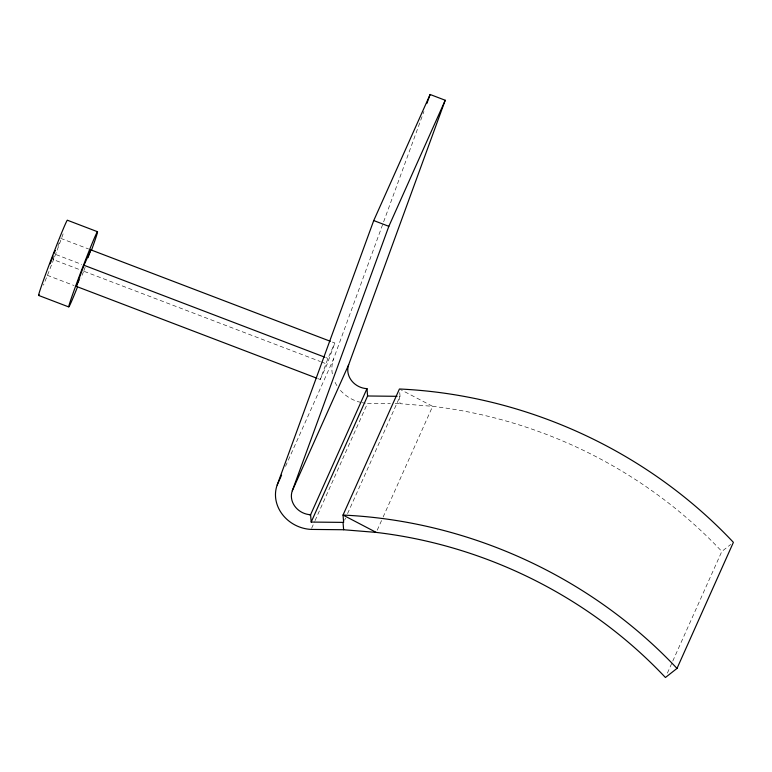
<?xml version="1.0" encoding="UTF-8"?>
<svg xmlns="http://www.w3.org/2000/svg" width="772" height="772" viewBox="0 0 772 772"><rect width="100%" height="100%" fill="white"/><g stroke="black" fill="none" stroke-linecap="round" stroke-linejoin="round"><path stroke-width="0.58" stroke-dasharray="3.86 2.9" d="M54.262 256.15L53.046 259.488L79.815 269.708M57.91 246.152L59.126 242.823M317.996 378.656L320.245 379.515L327.955 358.401L334.845 343.009L331.468 341.716M320.245 379.515L327.135 364.123L334.845 343.009M285.515 466.375L333.572 358.941L423.934 111.438M311.608 528.328L314.551 521.747M315.044 520.646L367.52 403.351L390.391 403.573M344.621 520.203L345.605 518.012M347.564 513.621L400.041 396.325L399.693 392.128M377.218 530.219L382.613 518.157M383.105 517.057L432.629 406.333L400.475 389.532M667.384 673.126L672.287 662.164M672.779 661.064L721.82 551.44L730.727 544.443M400.041 396.325L399.433 396.335L400.031 403.669L432.629 406.333A427.35 380.432 24.1 0 1 721.82 551.44M395.206 403.621L400.031 403.669M60.747 238.374L88.635 249.018M56.095 254.615L81.755 264.41M325.707 357.542L327.955 358.401M84.283 271.416L320.39 361.547M321.509 361.981L327.135 364.123M47.275 275.305L74.044 285.524M365.31 403.177A35.116 31.256 24.1 0 1 362.01 402.666M360.92 402.434A35.116 31.256 24.1 0 1 339.448 389.204M336.92 385.672A35.116 31.256 24.1 0 1 334.43 380.934M332.327 373.918A35.116 31.256 24.1 0 1 333.572 358.941M85.142 267.295A40.318 1.158 -69.1 0 1 83.887 270.596M83.472 271.676A40.318 1.158 -69.1 0 1 80.963 278.181M63.121 233.839A40.318 1.158 -69.1 0 1 57.07 250.369M56.259 252.521A40.318 1.158 -69.1 0 1 43.454 285.129"/><path stroke-width="1.16" d="M50.219 263.763L53.056 255.986M316.877 378.222L76.274 286.373L83.984 265.259L90.874 249.867L330.348 341.292M88.027 257.655L90.874 249.867M376.234 532.41L343.627 529.746L311.126 529.418A35.116 31.256 24.1 0 1 277.177 485.009L373.735 220.56L430.129 94.493L445.232 100.254L348.683 364.702L292.289 490.78A18.943 16.859 24.1 0 0 310.595 514.731L311.193 522.065L343.646 522.393L343.038 515.059L399.433 388.992A443.514 394.82 24.1 0 1 733.4 542.349L677.005 668.417A443.514 394.82 24.1 0 0 343.038 515.059L376.234 532.41A427.35 380.432 24.1 0 1 665.425 677.507L677.266 668.214M426.829 103.525L430.129 94.493M292.289 490.78L388.837 226.331L445.232 100.254M53.866 253.766L55.343 250.466M76.274 286.373L79.226 279.782M277.177 485.009L281.597 475.147M348.683 364.702A18.943 16.859 24.1 0 0 366.99 388.654L310.595 514.731L309.302 514.731M311.193 522.065L367.588 395.988L366.99 388.654M367.588 395.988L397.069 396.316M373.735 220.56L388.837 226.331M97.552 231.735L67.434 220.242A40.318 1.158 -69.1 0 0 50.798 260.415A40.318 1.158 -69.1 0 0 39.179 294.75M83.984 265.259L324.587 357.108M38.6 295.425L68.718 306.928M343.038 522.412L343.627 529.746M77.489 286.991A40.318 1.158 -69.1 0 1 71.14 298.774A40.318 1.158 -69.1 0 1 93.209 240.816A40.318 1.158 -69.1 0 1 91.424 250.408"/></g></svg>
